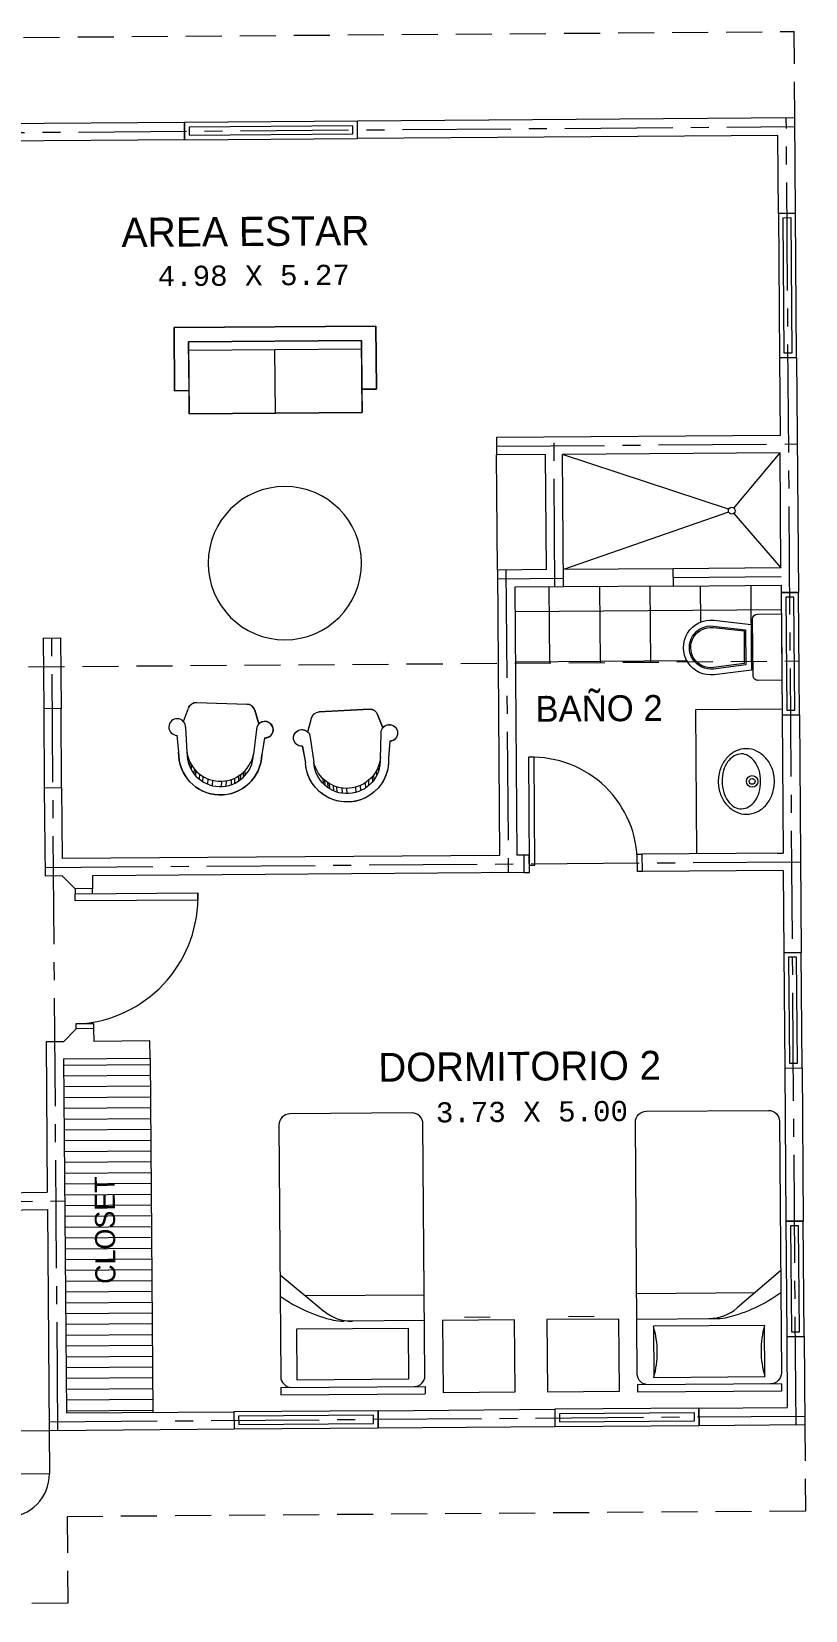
# Model space of a CAD drawing. Header units: metres. Extents: x 610261 to 617471, y 1314831 to 1317846.
# Drawn here: x 614757.93 to 614763.3, y 1316812.5 to 1316823.46 of the extents above; entities that cross this region are included whole.
import ezdxf

# ---------------------------------------------------------------- set-up
doc = ezdxf.new("R2010")
doc.units = ezdxf.units.M
doc.linetypes.add('CENTER2', pattern=[1.125, 0.75, -0.125, 0.125, -0.125])
doc.linetypes.add('HIDDEN', pattern=[0.375, 0.25, -0.125])
for name, color, linetype in [('Alero Proy', 2, 'HIDDEN'), ('CVL_CUADCON_LIN', 8, 'Continuous'), ('Ejes', 1, 'CENTER2'), ('Nivel', 2, 'Continuous'), ('Piso', 8, 'Continuous')]:
    doc.layers.add(name, color=color, linetype=linetype)
for name, color, linetype, lineweight in [('Cubierta-Teja', 8, 'Continuous', 0), ('Fine', 1, 'Continuous', 0), ('PARED', 3, 'Continuous', 0), ('puertas y ventanas', 2, 'Continuous', 0)]:
    doc.layers.add(name, color=color, linetype=linetype, lineweight=lineweight)
doc.layers.add('muebles', color=7, linetype='Continuous', lineweight=0, true_color=0x404040)
doc.styles.add('ROMANS', font='monotxt.shx', dxfattribs={"height": 0.7})
doc.styles.add('STYLE2', font='romans.shx')

# ---------------------------------------------------------------- blocks, each defined once
blk = doc.blocks.new('SILLA')
at = {"layer": 'muebles'}
for p, q in [((-0.105, 0.516), (-0.105, 0.553)), ((-0.082, 0.526), (-0.082, 0.563)), ((-0.046, 0.536), (-0.046, 0.574)), ((-0.014, 0.54), (-0.014, 0.578)), ((0.049, 0.536), (0.049, 0.573)), ((0.081, 0.526), (0.081, 0.564)), ((-0.175, 0.463), (-0.175, 0.498)), ((-0.164, 0.471), (-0.164, 0.51)), ((-0.144, 0.492), (-0.144, 0.529)), ((-0.132, 0.5), (-0.132, 0.537)), ((0.117, 0.509), (0.117, 0.547)), ((0.14, 0.494), (0.14, 0.532)), ((0.167, 0.471), (0.167, 0.508)), ((0.178, 0.458), (0.178, 0.495)), ((0.199, 0.431), (0.199, 0.466)), ((0.21, 0.41), (0.21, 0.445)), ((-0.304, 0.231), (-0.289, 0.347)), ((-0.246, 0.174), (-0.231, 0.347)), ((0.246, 0.174), (0.231, 0.347)), ((0.304, 0.231), (0.289, 0.347)), ((-0.261, 0.135), (-0.23, 0.04)), ((0.261, 0.135), (0.23, 0.04)), ((0.175, 0), (-0.175, 0))]:
    blk.add_line(p, q, dxfattribs=at)
for centre, radius, start, end in [((0, 0.347), 0.289, 0, 180), ((0, 0.347), 0.231, 0, 180), ((0, 0.306), 0.235, 7.1927, 169.9218), ((-0.304, 0.174), 0.0579, 90, 360), ((0.304, 0.174), 0.0579, 180, 90), ((-0.175, 0.058), 0.0579, 197.9403, 270), ((0.175, 0.058), 0.0579, 270, 342.0597)]:
    blk.add_arc(centre, radius, start, end, dxfattribs=at)
blk = doc.blocks.new('A$C4AE13D6C')
at = {"layer": 'muebles'}
blk.add_line((0.158, 1.3), (0.158, 0.1), dxfattribs=at)
for points in [[(0, 1.4), (0.438, 1.4), (0.438, 1.3), (0.1, 1.3), (0.1, 0.1), (0.438, 0.1), (0.438, 0), (0, 0)], [(0.6, 0.1), (0.1, 0.1), (0.1, 1.3), (0.6, 1.3)]]:
    blk.add_lwpolyline(points, close=True, dxfattribs=at)
blk = doc.blocks.new('A$C2CAA1FA1')
at = {"layer": 'muebles'}
for points in [[(0, 0.13), (0.438, 0.13), (0.438, 0.23), (0.6, 0.23), (0.6, 1.43), (0.438, 1.43), (0.438, 1.53), (0, 1.53), (0, 0.13)], [(2.604, 1.394), (2.617, 1.044)], [(2.66, 0.99), (2.755, 0.963)], [(2.854, 0.924), (2.969, 0.943)], [(2.913, 0.662), (3.028, 0.642)], [(2.814, 0.624), (2.718, 0.598)], [(2.675, 0.545), (2.658, 0.195)], [(2.696, 0.138), (2.789, 0.103)], [(2.883, 0.055), (2.999, 0.064)]]:
    blk.add_lwpolyline(points, dxfattribs=at)
blk.add_circle((1.641, 0.774), 0.532, dxfattribs=at)
blk.add_circle((1.641, 0.774), 0.532, dxfattribs=at)
for centre, radius, start, end in [((2.662, 1.396), 0.0579, 113.2114, 182.1972), ((2.958, 1.232), 0.289, 272.1972, 92.1972), ((2.675, 1.046), 0.0579, 182.1972, 254.2568), ((2.796, 0.922), 0.0579, 134.2885, 2.1972), ((2.855, 0.665), 0.0579, 357.1996, 225.1083), ((2.733, 0.542), 0.0579, 105.1399, 177.1996), ((3.014, 0.353), 0.289, 267.1996, 87.1996), ((2.716, 0.192), 0.0579, 177.1996, 249.2593), ((2.825, 0.058), 0.0579, 129.291, 357.1996)]:
    blk.add_arc(centre, radius, start, end, dxfattribs=at)
for p, xscale, yscale, zscale, rotation in [((2.611, 1.219), -0.9999979999999683, 0.9999979999997777, 0.9999979999999973, 272.1971537939557), ((2.667, 0.37), 0.9999980000000567, 0.9999980000000567, 0.9999980000000567, 267.1996176845151)]:
    blk.add_blockref('SILLA', p, dxfattribs=dict(at, xscale=xscale, yscale=yscale, zscale=zscale, rotation=rotation))
blk.add_blockref('A$C4AE13D6C', (0, 0.13), dxfattribs=at)
blk = doc.blocks.new('A$C0F3E0099')
blk.add_line((0.33, 0), (0.151, 0))
blk.add_lwpolyline([(0.5, 0.519), (0.5, 0.019), (0, 0.019), (0, 0.519)], close=True)
blk = doc.blocks.new('WC1')
blk.add_lwpolyline([(0, 23), (0, -23), (16.5, -23, 0.414214), (20, -19.5), (20, 19.5)], format="xyb")
blk.add_lwpolyline([(16.5, 23), (0, 23)])
for points in [[(46.9, 18.9), (21, 15.8), (21, -15.8), (46.9, -18.9, 1.118034)], [(47.3, 14.9), (25, 12.2), (25, -12.2), (47.3, -14.9, 1.118034)], [(47.4, 13.9), (26, 11.3), (26, -11.3), (47.4, -13.9, 1.118034)]]:
    blk.add_lwpolyline(points, format="xyb", close=True)
blk.add_arc((16.5, 19.5), 3.5, 0, 90)
blk = doc.blocks.new('232')
at = {"layer": 'Fine', "lineweight": 0}
h = blk.add_hatch(dxfattribs=at)
h.set_pattern_fill('_USER', color=8, scale=0.075, angle=0.4317, style=0, pattern_type=0)
h.set_pattern_definition([(0.431669, (603815.33793, 1318257.05651), (-0.0005650485, 0.0749979706), [])])
h.paths.add_polyline_path([(605627.906, 1318513.561), (605627.306, 1318513.556), (605627.325, 1318511.098), (605627.925, 1318511.103)])
h.paths.add_polyline_path([(605627.862, 1318512.87), (605627.859, 1318513.205), (605628.009, 1318513.206), (605628.012, 1318512.871)], flags=9)
h.paths.add_polyline_path([(605627.871, 1318511.581), (605627.869, 1318511.916), (605628.019, 1318511.917), (605628.021, 1318511.582)], flags=9)
h.paths.add_polyline_path([(605627.489, 1318511.959), (605627.483, 1318512.754), (605627.698, 1318512.755), (605627.704, 1318511.96)], flags=24)
at = {"layer": 'Piso', "lineweight": 0}
h = blk.add_hatch(dxfattribs=at)
h.set_pattern_fill('_USER', color=256, scale=0.35, angle=270.4317, style=0, double=1, pattern_type=0)
h.set_pattern_definition([(270.431669, (603841.91382, 1318257.25674), (0.34999053, 0.00263689), []), (0.431669, (603841.91382, 1318257.25674), (-0.00263689, 0.34999053), [])])
h.paths.add_polyline_path([(605631.821, 1318516.601), (605632.077, 1318516.572), (605632.079, 1318516.316), (605632.089, 1318516.317), (605632.087, 1318516.609, -0.414214), (605632.122, 1318516.645), (605632.287, 1318516.646), (605632.285, 1318516.845), (605631.535, 1318516.839), (605630.776, 1318516.834), (605630.437, 1318516.831), (605630.441, 1318516.304), (605631.635, 1318516.313, -0.626295)])
at = {"lineweight": 0}
for p, q in [((605632.286, 1318516.795), (605632.406, 1318516.795)), ((605632.292, 1318515.945), (605632.412, 1318515.945))]:
    blk.add_line(p, q, dxfattribs=at)
at = {"layer": 'Alero Proy', "color": 1, "lineweight": 0}
for p, q in [((605617.279, 1318520.575), (605632.376, 1318520.689)), ((605632.381, 1318520.089), (605632.376, 1318520.689)), ((605617.312, 1318516.205), (605632.409, 1318516.319)), ((605632.449, 1318511.017), (605632.454, 1318510.417)), ((605632.454, 1318510.417), (605627.33, 1318510.378)), ((605627.33, 1318510.378), (605627.335, 1318509.778))]:
    blk.add_line(p, q, dxfattribs=at)
blk.add_lwpolyline([(605627.335, 1318509.778), (605620.585, 1318509.727)], dxfattribs=at)
at = {"layer": 'Cubierta-Teja', "color": 1, "lineweight": 0}
for p, q in [((605631.534, 1318516.959), (605630.776, 1318516.954)), ((605631.535, 1318516.839), (605630.776, 1318516.834))]:
    blk.add_line(p, q, dxfattribs=at)
for points in [[(605631.921, 1318517.372), (605630.769, 1318517.753)], [(605631.958, 1318517.381), (605632.278, 1318517.765)], [(605631.921, 1318517.352), (605630.776, 1318516.954)], [(605631.958, 1318517.344), (605632.284, 1318516.965)]]:
    blk.add_lwpolyline(points, dxfattribs=at)
blk.add_circle((605631.943, 1318517.362), 0.0238, dxfattribs=at)
at = {"layer": 'Ejes', "lineweight": 0}
for p, q in [((605632.389, 1318511.016), (605632.321, 1318520.088)), ((605617.284, 1318519.915), (605632.381, 1318520.029)), ((605630.31, 1318517.81), (605632.398, 1318517.826)), ((605630.716, 1318516.833), (605630.709, 1318517.873)), ((605630.376, 1318516.951), (605630.392, 1318514.85)), ((605631.535, 1318516.899), (605632.405, 1318516.906)), ((605630.317, 1318516.89), (605630.776, 1318516.894)), ((605627.266, 1318510.978), (605627.224, 1318516.478)), ((605627.176, 1318514.886), (605632.42, 1318514.925)), ((605617.34, 1318512.495), (605627.314, 1318512.57)), ((605627.205, 1318511.037), (605632.449, 1318511.077))]:
    blk.add_line(p, q, dxfattribs=at)
at = {"layer": 'Fine', "lineweight": 0}
for p, q in [((605628.777, 1318518.038), (605628.773, 1318518.48)), ((605630.316, 1318516.95), (605630.31, 1318517.75)), ((605631.692, 1318515.98), (605631.699, 1318514.98)), ((605627.906, 1318513.561), (605627.925, 1318511.103))]:
    blk.add_line(p, q, dxfattribs=at)
blk.add_lwpolyline([(605632.292, 1318515.984), (605631.692, 1318515.98)], dxfattribs=at)
for points in [[(605632.046, 1318515.255, 0.113295), (605632.118, 1318515.272, 0.103441), (605632.183, 1318515.322, 0.092), (605632.224, 1318515.395, 0.085275), (605632.239, 1318515.484, 0.085275), (605632.223, 1318515.572, 0.092), (605632.18, 1318515.644, 0.103441), (605632.115, 1318515.694, 0.113295), (605632.042, 1318515.71, 0.113295), (605631.969, 1318515.693, 0.103441), (605631.905, 1318515.642, 0.092), (605631.864, 1318515.57, 0.085275), (605631.849, 1318515.481, 0.085275), (605631.865, 1318515.392, 0.092), (605631.908, 1318515.32, 0.103441), (605631.973, 1318515.271, 0.113295)], [(605632.011, 1318515.293, 0.13438), (605632.059, 1318515.306, 0.106842), (605632.105, 1318515.349, 0.082314), (605632.133, 1318515.409, 0.07067), (605632.143, 1318515.484, 0.07067), (605632.132, 1318515.56, 0.082314), (605632.103, 1318515.619, 0.106842), (605632.057, 1318515.661, 0.13438), (605632.008, 1318515.674, 0.13438), (605631.96, 1318515.66, 0.106842), (605631.914, 1318515.618, 0.082314), (605631.886, 1318515.558, 0.07067), (605631.876, 1318515.482, 0.07067), (605631.887, 1318515.407, 0.082314), (605631.916, 1318515.348, 0.106842), (605631.962, 1318515.305, 0.13438)]]:
    blk.add_lwpolyline(points, format="xyb", close=True, dxfattribs=at)
for radius in [0.0401, 0.0401, 0.02, 0.02]:
    blk.add_circle((605632.084, 1318515.483), radius, dxfattribs=at)
at = {"layer": 'muebles', "lineweight": 0}
for p, q in [((605632.281, 1318512.085), (605631.98, 1318511.827)), ((605628.808, 1318512.058), (605629.113, 1318511.806)), ((605629.809, 1318511.917), (605628.987, 1318511.911)), ((605631.283, 1318511.928), (605632.105, 1318511.934)), ((605631.284, 1318511.75), (605631.845, 1318511.755)), ((605628.925, 1318511.682), (605629.697, 1318511.688)), ((605628.928, 1318511.326), (605628.925, 1318511.682)), ((605629.811, 1318511.739), (605629.25, 1318511.735)), ((605629.697, 1318511.688), (605629.699, 1318511.332)), ((605632.17, 1318511.706), (605631.399, 1318511.7)), ((605631.399, 1318511.7), (605631.401, 1318511.345)), ((605632.173, 1318511.351), (605632.17, 1318511.706)), ((605629.699, 1318511.332), (605628.928, 1318511.326)), ((605631.401, 1318511.345), (605632.173, 1318511.351)), ((605628.814, 1318511.274), (605629.814, 1318511.282)), ((605628.814, 1318511.274), (605628.814, 1318511.224)), ((605629.814, 1318511.282), (605629.814, 1318511.231)), ((605632.288, 1318511.301), (605631.288, 1318511.293)), ((605631.288, 1318511.293), (605631.288, 1318511.242)), ((605632.288, 1318511.301), (605632.288, 1318511.25))]:
    blk.add_line(p, q, dxfattribs=at)
for points in [[(605629.738, 1318511.281, 0.414214), (605629.813, 1318511.358), (605629.8, 1318513.105, 0.414214), (605629.724, 1318513.181), (605628.876, 1318513.174, 0.414214), (605628.8, 1318513.097), (605628.813, 1318511.351, 0.414214), (605628.89, 1318511.275)], [(605631.364, 1318511.294, -0.414214), (605631.287, 1318511.369), (605631.274, 1318513.116, -0.414214), (605631.349, 1318513.193), (605632.197, 1318513.199, -0.414214), (605632.274, 1318513.124), (605632.287, 1318511.377, -0.414214), (605632.211, 1318511.3)]]:
    blk.add_lwpolyline(points, format="xyb", dxfattribs=at)
for points in [[(605628.814, 1318511.224), (605629.814, 1318511.231)], [(605632.288, 1318511.25), (605631.288, 1318511.242)]]:
    blk.add_lwpolyline(points, dxfattribs=at)
for centre, radius, start, end in [((605629.411, 1318512.75), 1.034, 234.4114, 257.0389), ((605631.669, 1318512.767), 1.034, 283.8245, 306.4519), ((605629.308, 1318512.04), 0.305, 230.3257, 270.4317), ((605631.782, 1318512.059), 0.305, 270.4317, 310.5376), ((605631.843, 1318512.059), 0.305, 270.4317, 283.8245), ((605629.247, 1318512.04), 0.305, 257.0389, 270.4317), ((605630.791, 1318511.518), 0.635, 344.1715, 16.6919), ((605632.781, 1318511.533), 0.635, 164.1715, 196.6919)]:
    blk.add_arc(centre, radius, start, end, dxfattribs=at)
at = {"layer": 'Nivel', "lineweight": 0}
for points in [[(605623.953, 1318510.953), (605627.206, 1318510.977)], [(605627.206, 1318510.977), (605627.208, 1318510.677)], [(605623.956, 1318510.653), (605627.208, 1318510.677)]]:
    blk.add_lwpolyline(points, dxfattribs=at)
blk.add_arc((605626.908, 1318510.675), 0.3, 270.4317, 0.4317, dxfattribs=at)
at = {"layer": 'PARED', "lineweight": 0}
for p, q in [((605632.381, 1318520.089), (605629.345, 1318520.066)), ((605632.386, 1318519.427), (605632.381, 1318520.089)), ((605628.145, 1318520.057), (605626.679, 1318520.046)), ((605628.146, 1318519.937), (605628.145, 1318520.057)), ((605629.346, 1318519.946), (605629.345, 1318520.066)), ((605628.146, 1318519.937), (605626.68, 1318519.926)), ((605632.262, 1318519.968), (605629.346, 1318519.946)), ((605632.266, 1318519.426), (605632.262, 1318519.968)), ((605632.266, 1318519.426), (605632.386, 1318519.427)), ((605632.273, 1318518.426), (605632.393, 1318518.427)), ((605632.273, 1318518.426), (605632.278, 1318517.885)), ((605632.393, 1318518.427), (605632.406, 1318516.795)), ((605632.278, 1318517.885), (605630.309, 1318517.87)), ((605630.309, 1318517.87), (605630.31, 1318517.75)), ((605630.65, 1318517.753), (605630.31, 1318517.75)), ((605630.656, 1318516.953), (605630.65, 1318517.753)), ((605632.278, 1318517.765), (605630.769, 1318517.753)), ((605630.776, 1318516.834), (605630.769, 1318517.753)), ((605632.284, 1318516.965), (605632.278, 1318517.765)), ((605630.656, 1318516.953), (605630.316, 1318516.95)), ((605630.316, 1318516.95), (605630.331, 1318514.969)), ((605632.284, 1318516.965), (605631.534, 1318516.959)), ((605631.534, 1318516.959), (605631.535, 1318516.839)), ((605630.776, 1318516.834), (605630.437, 1318516.831)), ((605630.437, 1318516.831), (605630.451, 1318514.97)), ((605631.535, 1318516.839), (605632.285, 1318516.845)), ((605632.285, 1318516.845), (605632.286, 1318516.795)), ((605627.164, 1318516.478), (605627.284, 1318516.479)), ((605627.164, 1318516.478), (605627.168, 1318515.987)), ((605627.284, 1318516.479), (605627.288, 1318515.988)), ((605627.288, 1318515.988), (605627.168, 1318515.987)), ((605632.292, 1318515.945), (605632.299, 1318514.984)), ((605632.412, 1318515.945), (605632.425, 1318514.294)), ((605627.292, 1318515.438), (605627.172, 1318515.437)), ((605627.172, 1318515.437), (605627.177, 1318514.826)), ((605627.292, 1318515.438), (605627.296, 1318514.947)), ((605630.331, 1318514.969), (605627.296, 1318514.947)), ((605630.502, 1318514.971), (605630.451, 1318514.97)), ((605630.503, 1318514.851), (605630.502, 1318514.971)), ((605632.299, 1318514.984), (605631.322, 1318514.977)), ((605631.323, 1318514.857), (605631.322, 1318514.977)), ((605632.259, 1318514.984), (605632.299, 1318514.984)), ((605627.297, 1318514.827), (605627.177, 1318514.826)), ((605627.387, 1318514.738), (605627.297, 1318514.827)), ((605630.503, 1318514.851), (605627.506, 1318514.828)), ((605627.506, 1318514.828), (605627.507, 1318514.738)), ((605632.3, 1318514.864), (605631.323, 1318514.857)), ((605632.3, 1318514.864), (605632.305, 1318514.293)), ((605627.507, 1318514.739), (605627.387, 1318514.738)), ((605632.305, 1318514.293), (605632.425, 1318514.294)), ((605627.394, 1318513.766), (605627.305, 1318513.676)), ((605627.514, 1318513.767), (605627.394, 1318513.766)), ((605627.514, 1318513.767), (605627.515, 1318513.678)), ((605627.305, 1318513.676), (605627.185, 1318513.675)), ((605627.185, 1318513.675), (605627.193, 1318512.63)), ((605627.905, 1318513.681), (605627.515, 1318513.678)), ((605627.906, 1318513.561), (605627.905, 1318513.681)), ((605627.306, 1318513.556), (605627.906, 1318513.561)), ((605627.306, 1318513.556), (605627.325, 1318511.098)), ((605632.311, 1318513.493), (605632.431, 1318513.494)), ((605632.311, 1318513.493), (605632.319, 1318512.429)), ((605632.431, 1318513.494), (605632.439, 1318512.43)), ((605626.62, 1318512.625), (605627.193, 1318512.63)), ((605626.621, 1318512.505), (605627.194, 1318512.51)), ((605627.194, 1318512.51), (605627.206, 1318510.977)), ((605632.319, 1318512.429), (605632.439, 1318512.43)), ((605632.325, 1318511.629), (605632.445, 1318511.63)), ((605632.325, 1318511.629), (605632.328, 1318511.136)), ((605632.445, 1318511.63), (605632.449, 1318511.017)), ((605627.325, 1318511.098), (605628.488, 1318511.107)), ((605628.488, 1318511.107), (605628.489, 1318510.987)), ((605629.488, 1318511.114), (605630.715, 1318511.124)), ((605629.488, 1318511.114), (605629.489, 1318510.994)), ((605630.715, 1318511.124), (605630.716, 1318511.004)), ((605631.715, 1318511.131), (605632.328, 1318511.136)), ((605631.715, 1318511.131), (605631.716, 1318511.011)), ((605627.206, 1318510.977), (605628.489, 1318510.987)), ((605629.489, 1318510.994), (605630.716, 1318511.004)), ((605631.716, 1318511.011), (605632.449, 1318511.017))]:
    blk.add_line(p, q, dxfattribs=at)
at = {"layer": 'puertas y ventanas', "color": 1, "lineweight": 0}
for p, q in [((605627.168, 1318515.987), (605627.172, 1318515.437)), ((605627.292, 1318515.438), (605627.288, 1318515.988))]:
    blk.add_line(p, q, dxfattribs=at)
for points in [[(605628.145, 1318520.057), (605628.146, 1318519.937), (605629.346, 1318519.946), (605629.345, 1318520.066)], [(605628.177, 1318520.025), (605628.178, 1318519.969), (605629.313, 1318519.978), (605629.313, 1318520.034)], [(605632.266, 1318519.426), (605632.273, 1318518.426), (605632.393, 1318518.427), (605632.386, 1318519.427)], [(605632.298, 1318519.394), (605632.305, 1318518.459), (605632.361, 1318518.459), (605632.354, 1318519.395)], [(605632.286, 1318516.795), (605632.292, 1318515.945), (605632.412, 1318515.945), (605632.406, 1318516.795)], [(605632.318, 1318516.763), (605632.324, 1318515.977), (605632.38, 1318515.977), (605632.374, 1318516.763)], [(605630.537, 1318514.901), (605630.577, 1318514.901), (605630.572, 1318515.651), (605630.532, 1318515.651)], [(605627.387, 1318514.738), (605627.387, 1318514.703), (605627.507, 1318514.704), (605627.507, 1318514.739)], [(605627.387, 1318514.653), (605627.387, 1318514.703), (605628.237, 1318514.709), (605628.237, 1318514.659)], [(605632.305, 1318514.293), (605632.311, 1318513.493), (605632.431, 1318513.494), (605632.425, 1318514.294)], [(605632.337, 1318514.262), (605632.343, 1318513.526), (605632.398, 1318513.526), (605632.393, 1318514.262)], [(605627.394, 1318513.766), (605627.394, 1318513.801), (605627.514, 1318513.802), (605627.514, 1318513.767)], [(605632.319, 1318512.429), (605632.325, 1318511.629), (605632.445, 1318511.63), (605632.439, 1318512.43)], [(605632.351, 1318512.397), (605632.357, 1318511.662), (605632.412, 1318511.662), (605632.407, 1318512.398)], [(605628.488, 1318511.107), (605628.489, 1318510.987), (605629.489, 1318510.994), (605629.488, 1318511.114)], [(605630.715, 1318511.124), (605630.716, 1318511.004), (605631.716, 1318511.011), (605631.715, 1318511.131)], [(605630.747, 1318511.092), (605630.748, 1318511.036), (605631.683, 1318511.043), (605631.683, 1318511.099)], [(605628.52, 1318511.075), (605628.521, 1318511.019), (605629.457, 1318511.026), (605629.456, 1318511.082)]]:
    blk.add_lwpolyline(points, close=True, dxfattribs=at)
for points in [[(605630.503, 1318514.851), (605630.538, 1318514.851), (605630.537, 1318514.971), (605630.502, 1318514.971)], [(605631.323, 1318514.857), (605631.288, 1318514.857), (605631.287, 1318514.977), (605631.322, 1318514.977)]]:
    blk.add_lwpolyline(points, dxfattribs=at)
for centre, radius, start, end in [((605630.557, 1318514.921), 0.73, 359.6309, 92.0015), ((605627.358, 1318514.678), 0.88, 276.251, 2.0605)]:
    blk.add_arc(centre, radius, start, end, dxfattribs=at)
at = {"layer": 'Fine', "lineweight": 0}
for name, p, xscale, yscale, zscale, rotation in [('A$C2CAA1FA1', (605629.603, 1318518.645), -1.000001322381538, 1.000001322245225, 1.000001322320047, 90.43166878703995), ('WC1', (605632.289, 1318516.416), -0.01001569369210521, 0.01001569372601807, 0.01001569363531387, 0.4316682795033611)]:
    blk.add_blockref(name, p, dxfattribs=dict(at, xscale=xscale, yscale=yscale, zscale=zscale, rotation=rotation))
at = {"layer": 'muebles', "lineweight": 0, "xscale": -1.000001322265125, "yscale": 1.000001322245225, "zscale": 1.000001322320047, "rotation": 180.4316687870902}
for p in [(605629.936, 1318511.76), (605630.659, 1318511.765)]:
    blk.add_blockref('A$C0F3E0099', p, dxfattribs=at)
at = {"color": 3, "lineweight": 0, "style": 'ROMANS'}
for s, p in [('4.98 X 5.27', (605627.96, 1318518.921)), ('3.73 X 5.00', (605629.89, 1318513.115))]:
    blk.add_text(s, height=0.14, rotation=0.4317, dxfattribs=at).set_placement(p)
at = {"color": 2, "lineweight": 0, "insert": (605627.708, 1318519.19), "char_height": 0.2032, "width": 2.14348, "attachment_point": 7, "rotation": 0.4317, "style": 'STYLE2'}
blk.add_mtext('{\\fStylus BT|b0|i0|c0|p34;AREA ESTAR}', dxfattribs=at)
at = {"layer": 'puertas y ventanas', "lineweight": 0, "attachment_point": 7}
for s, insert, char_height, width, rotation in [('{\\fStylus BT|b0|i0|c0|p34;BAÑO 2}', (605630.581, 1318515.894), 0.18, 0.99893, 0.4317), ('{\\fStylus BT|b0|i0|c0|p34;DORMITORIO 2}', (605629.491, 1318513.395), 0.2, 2.14348, 0.4317), ('{\\fStylus BT|b0|i0|c0|p34;CLOSET}', (605627.668, 1318511.995), 0.13947, 1.50829, 90.4317)]:
    blk.add_mtext(s, dxfattribs=dict(at, insert=insert, char_height=char_height, width=width, rotation=rotation))

msp = doc.modelspace()

# ---------------------------------------------------------------- block references
at = {"layer": 'CVL_CUADCON_LIN', "lineweight": 0}
msp.add_blockref('232', (9130.84291, -1697.23222), dxfattribs=at)

doc.saveas('drawing.dxf')
